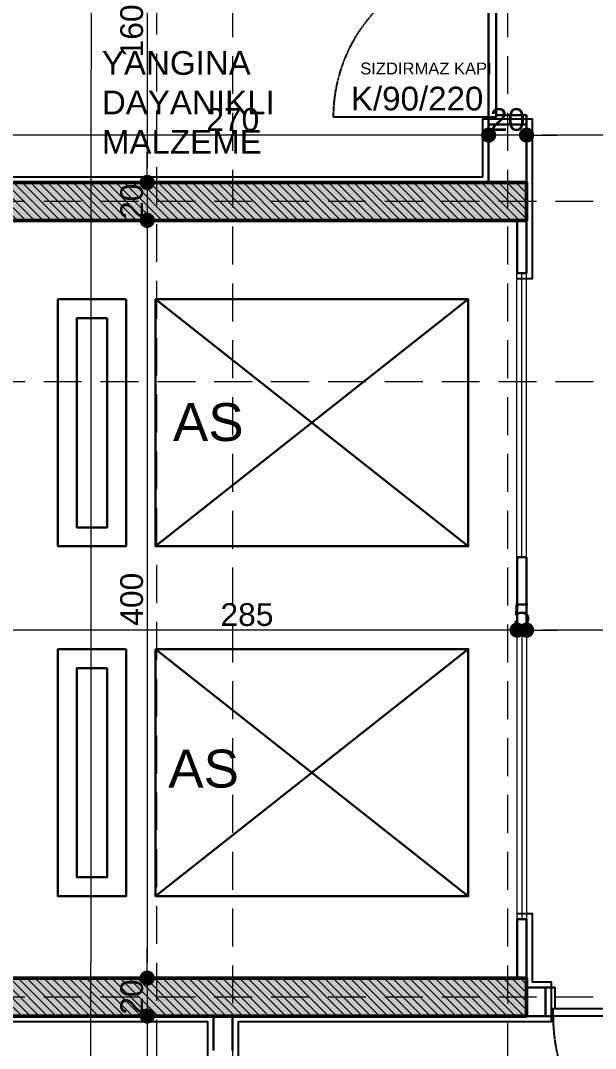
# Model space of a CAD drawing. Header units: millimetres. Extents: x 38129 to 72024, y -56282 to 16512.
# Drawn here: x 54491 to 54794, y -44688 to -44145 of the extents above; entities that cross this region are included whole.
import ezdxf

# ---------------------------------------------------------------- set-up
doc = ezdxf.new("R2010")
doc.units = ezdxf.units.MM
doc.linetypes.add('HIDDEN', pattern=[0.375, 0.25, -0.125])
for name, color, linetype, lineweight in [('AKS', 55, 'HIDDEN', 0), ('COLUMN4', 3, 'Continuous', 50), ('DIŞÖLÇÜ', 37, 'Continuous', 0), ('DUVAR', 255, 'Continuous', 30), ('KAPI', 4, 'Continuous', 30), ('KOLON', 90, 'Continuous', 30), ('M', 210, 'Continuous', 30), ('mahal', 7, 'Continuous', 5), ('pencere+KAPI', 1, 'Continuous', 0), ('TARAMA', 252, 'Continuous', 0), ('ölçü İÇ', 31, 'Continuous', 0)]:
    doc.layers.add(name, color=color, linetype=linetype, lineweight=lineweight)
doc.layers.add('HIDDEN', color=1, linetype='HIDDEN')
doc.layers.add('sıva', color=41, linetype='Continuous')
doc.styles.add('icdisolcu_yazi', font='arial.ttf')
doc.styles.get("Standard").update_dxf_attribs({"font": 'arial.ttf'})
doc.styles.add('style1', font='arial.ttf')
doc.dimstyles.new('İç Ölçü', dxfattribs={"dimtxt": 12, "dimasz": 8, "dimexe": 5, "dimexo": 0, "dimgap": 2, "dimtad": 1, "dimdec": 0, "dimzin": 12, "dimdsep": 46, "dimtxsty": 'icdisolcu_yazi', "dimblk": 'DOT', "dimcen": 8, "dimdle": 5, "dimclrd": 256, "dimclre": 256, "dimclrt": 7, "dimadec": 0, "dimazin": 3, "dimtfac": 1, "dimtdec": 0, "dimtix": 1, "dimtmove": 2, "dimatfit": 3, "dimldrblk": 'DOT', "dimfxl": 0, "dimtolj": 1, "dimtzin": 0, "dimlwd": -1, "dimlwe": -1, "dimarcsym": 0})

# ---------------------------------------------------------------- blocks, each defined once
blk = doc.blocks.new('*U12')
for p, q in [((4, 0), (0, 0)), ((86, 0), (90, 0))]:
    blk.add_line(p, q)
blk.add_lwpolyline([(4, 0), (86, 0), (86, -4), (4, -4)], close=True)
for points in [[(0, -20), (5, -20), (5, -4)], [(90, -20), (85, -20), (85, -4)]]:
    blk.add_lwpolyline(points)
at = {"layer": 'DUVAR'}
for p, q in [((0, 0), (0, -20)), ((90, 0), (90, -20))]:
    blk.add_line(p, q, dxfattribs=at)
at = {"layer": 'HIDDEN'}
blk.add_line((4, 0), (4, 82), dxfattribs=at)
blk.add_arc((4, 0), 82, 360, 90, dxfattribs=at)
blk = doc.blocks.new('_Dot')
at = {"color": 0, "lineweight": -2}
blk.add_line((-0.5, 0), (-1, 0), dxfattribs=at)
at = {"color": 0, "lineweight": 30, "const_width": 0.5}
blk.add_lwpolyline([(-0.25, 0, 1), (0.25, 0, 1)], format="xyb", close=True, dxfattribs=at)
blk = doc.blocks.new('*D1799')
at = {"layer": 'Defpoints', "color": 0, "lineweight": 120, "transparency": 16777216}
for p in [(54557.65, -44070.43), (54557.64, -44230.43), (54557.64, -44230.43)]:
    blk.add_point(p, dxfattribs=at)
at = {"layer": 'ölçü İÇ', "transparency": 16777216}
for p, q in [((54557.65, -44070.43), (54552.64, -44070.43)), ((54557.64, -44230.43), (54562.64, -44230.43))]:
    blk.add_line(p, q, dxfattribs=at)
at = {"layer": 'ölçü İÇ', "linetype": 'Continuous', "transparency": 16777216}
blk.add_line((54557.64, -44078.43), (54557.64, -44222.43), dxfattribs=at)
at = {"layer": 'ölçü İÇ', "transparency": 16777216, "xscale": 8, "yscale": 8, "zscale": 8}
for p, rotation in [((54557.64, -44070.43), 90), ((54557.64, -44230.43), 270)]:
    blk.add_blockref('_Dot', p, dxfattribs=dict(at, rotation=rotation))
at = {"layer": 'ölçü İÇ', "color": 7, "transparency": 16777216, "insert": (54549.51, -44150.43), "char_height": 12, "attachment_point": 5, "rotation": 90, "style": 'icdisolcu_yazi'}
blk.add_mtext('\\A1;160', dxfattribs=at)
blk = doc.blocks.new('*D1800')
at = {"layer": 'Defpoints', "color": 0, "lineweight": 120, "transparency": 16777216}
for p in [(54557.64, -44230.43), (54557.64, -44250.43), (54557.64, -44250.43)]:
    blk.add_point(p, dxfattribs=at)
at = {"layer": 'ölçü İÇ', "linetype": 'Continuous', "transparency": 16777216}
for p, q in [((54557.64, -44222.43), (54557.64, -44214.43)), ((54557.64, -44230.43), (54557.64, -44250.43)), ((54557.64, -44258.43), (54557.64, -44266.43))]:
    blk.add_line(p, q, dxfattribs=at)
at = {"layer": 'ölçü İÇ', "transparency": 16777216}
for p, q in [((54557.64, -44230.43), (54562.64, -44230.43)), ((54557.64, -44250.43), (54562.64, -44250.43))]:
    blk.add_line(p, q, dxfattribs=at)
at = {"layer": 'ölçü İÇ', "transparency": 16777216, "xscale": 8, "yscale": 8, "zscale": 8}
for p, rotation in [((54557.64, -44230.43), 270), ((54557.64, -44250.43), 90)]:
    blk.add_blockref('_Dot', p, dxfattribs=dict(at, rotation=rotation))
at = {"layer": 'ölçü İÇ', "color": 7, "transparency": 16777216, "insert": (54549.51, -44240.43), "char_height": 12, "attachment_point": 5, "rotation": 90, "style": 'icdisolcu_yazi'}
blk.add_mtext('\\A1;20', dxfattribs=at)
blk = doc.blocks.new('*D1801')
at = {"layer": 'Defpoints', "color": 0, "lineweight": 120, "transparency": 16777216}
for p in [(54557.64, -44250.43), (54557.64, -44650.43), (54557.65, -44650.43)]:
    blk.add_point(p, dxfattribs=at)
at = {"layer": 'ölçü İÇ', "transparency": 16777216}
for p, q in [((54557.64, -44250.43), (54562.64, -44250.43)), ((54557.65, -44650.43), (54552.64, -44650.43))]:
    blk.add_line(p, q, dxfattribs=at)
at = {"layer": 'ölçü İÇ', "linetype": 'Continuous', "transparency": 16777216}
blk.add_line((54557.64, -44258.43), (54557.64, -44642.43), dxfattribs=at)
at = {"layer": 'ölçü İÇ', "transparency": 16777216, "xscale": 8, "yscale": 8, "zscale": 8}
for p, rotation in [((54557.64, -44250.43), 90), ((54557.64, -44650.43), 270)]:
    blk.add_blockref('_Dot', p, dxfattribs=dict(at, rotation=rotation))
at = {"layer": 'ölçü İÇ', "color": 7, "transparency": 16777216, "insert": (54549.51, -44450.43), "char_height": 12, "attachment_point": 5, "rotation": 90, "style": 'icdisolcu_yazi'}
blk.add_mtext('\\A1;400', dxfattribs=at)
blk = doc.blocks.new('*D1802')
at = {"layer": 'Defpoints', "color": 0, "lineweight": 120, "transparency": 16777216}
for p in [(54557.65, -44650.43), (54557.65, -44670.43), (54557.65, -44670.43)]:
    blk.add_point(p, dxfattribs=at)
at = {"layer": 'ölçü İÇ', "linetype": 'Continuous', "transparency": 16777216}
for p, q in [((54557.65, -44642.43), (54557.65, -44634.43)), ((54557.65, -44650.43), (54557.65, -44670.43)), ((54557.65, -44678.43), (54557.65, -44686.43))]:
    blk.add_line(p, q, dxfattribs=at)
at = {"layer": 'ölçü İÇ', "transparency": 16777216}
for p, q in [((54557.65, -44650.43), (54562.65, -44650.43)), ((54557.65, -44670.43), (54562.65, -44670.43))]:
    blk.add_line(p, q, dxfattribs=at)
at = {"layer": 'ölçü İÇ', "transparency": 16777216, "xscale": 8, "yscale": 8, "zscale": 8}
for p, rotation in [((54557.65, -44650.43), 270), ((54557.65, -44670.43), 90)]:
    blk.add_blockref('_Dot', p, dxfattribs=dict(at, rotation=rotation))
at = {"layer": 'ölçü İÇ', "color": 7, "transparency": 16777216, "insert": (54549.52, -44660.43), "char_height": 12, "attachment_point": 5, "rotation": 90, "style": 'icdisolcu_yazi'}
blk.add_mtext('\\A1;20', dxfattribs=at)
blk = doc.blocks.new('*D1803')
at = {"layer": 'Defpoints', "color": 0, "lineweight": 120, "transparency": 16777216}
for p in [(54557.65, -44670.43), (54557.65, -44790.29), (54587.6, -44790.29)]:
    blk.add_point(p, dxfattribs=at)
at = {"layer": 'ölçü İÇ', "transparency": 16777216}
for p, q in [((54557.65, -44670.43), (54562.65, -44670.43)), ((54562.65, -44790.29), (54552.65, -44790.29))]:
    blk.add_line(p, q, dxfattribs=at)
at = {"layer": 'ölçü İÇ', "linetype": 'Continuous', "transparency": 16777216}
blk.add_line((54557.65, -44678.43), (54557.65, -44782.29), dxfattribs=at)
at = {"layer": 'ölçü İÇ', "transparency": 16777216, "xscale": 8, "yscale": 8, "zscale": 8}
for p, rotation in [((54557.65, -44670.43), 90), ((54557.65, -44790.29), 270)]:
    blk.add_blockref('_Dot', p, dxfattribs=dict(at, rotation=rotation))
at = {"layer": 'ölçü İÇ', "color": 7, "transparency": 16777216, "insert": (54549.52, -44730.36), "char_height": 12, "attachment_point": 5, "rotation": 90, "style": 'icdisolcu_yazi'}
blk.add_mtext('\\A1;120', dxfattribs=at)
blk = doc.blocks.new('*D1824')
at = {"layer": 'Defpoints', "color": 0, "lineweight": 120, "transparency": 16777216}
for p in [(54757.81, -44463.57), (54757.81, -44466.73), (54877.6, -44466.73)]:
    blk.add_point(p, dxfattribs=at)
at = {"layer": 'ölçü İÇ', "transparency": 16777216}
for p, q in [((54877.6, -44466.73), (54877.6, -44461.73)), ((54757.81, -44463.57), (54757.81, -44471.73))]:
    blk.add_line(p, q, dxfattribs=at)
at = {"layer": 'ölçü İÇ', "linetype": 'Continuous', "transparency": 16777216}
blk.add_line((54869.6, -44466.73), (54765.81, -44466.73), dxfattribs=at)
at = {"layer": 'ölçü İÇ', "transparency": 16777216, "xscale": 8, "yscale": 8, "zscale": 8, "rotation": 180}
blk.add_blockref('_Dot', (54757.81, -44466.73), dxfattribs=at)
at = {"layer": 'ölçü İÇ', "transparency": 16777216, "xscale": 8, "yscale": 8, "zscale": 8}
blk.add_blockref('_Dot', (54877.6, -44466.73), dxfattribs=at)
at = {"layer": 'ölçü İÇ', "color": 7, "transparency": 16777216, "insert": (54817.71, -44458.6), "char_height": 12, "attachment_point": 5, "style": 'icdisolcu_yazi'}
blk.add_mtext('\\A1;120', dxfattribs=at)
blk = doc.blocks.new('*D1825')
at = {"layer": 'Defpoints', "color": 0, "lineweight": 120, "transparency": 16777216}
for p in [(54752.81, -44466.73), (54752.81, -44466.73), (54757.81, -44463.57)]:
    blk.add_point(p, dxfattribs=at)
at = {"layer": 'ölçü İÇ', "transparency": 16777216}
for p, q in [((54752.81, -44466.73), (54752.81, -44461.73)), ((54757.81, -44463.57), (54757.81, -44471.73))]:
    blk.add_line(p, q, dxfattribs=at)
at = {"layer": 'ölçü İÇ', "linetype": 'Continuous', "transparency": 16777216}
for p, q in [((54744.81, -44466.73), (54736.81, -44466.73)), ((54757.81, -44466.73), (54752.81, -44466.73)), ((54765.81, -44466.73), (54773.81, -44466.73))]:
    blk.add_line(p, q, dxfattribs=at)
at = {"layer": 'ölçü İÇ', "transparency": 16777216, "xscale": 8, "yscale": 8, "zscale": 8}
blk.add_blockref('_Dot', (54752.81, -44466.73), dxfattribs=at)
at = {"layer": 'ölçü İÇ', "transparency": 16777216, "xscale": 8, "yscale": 8, "zscale": 8, "rotation": 180}
blk.add_blockref('_Dot', (54757.81, -44466.73), dxfattribs=at)
at = {"layer": 'ölçü İÇ', "color": 7, "transparency": 16777216, "insert": (54755.31, -44458.62), "char_height": 12, "attachment_point": 5, "style": 'icdisolcu_yazi'}
blk.add_mtext('\\A1;5', dxfattribs=at)
blk = doc.blocks.new('*D1826')
at = {"layer": 'Defpoints', "color": 0, "lineweight": 120, "transparency": 16777216}
for p in [(54467.75, -44466.73), (54467.75, -44466.75), (54752.81, -44466.73)]:
    blk.add_point(p, dxfattribs=at)
at = {"layer": 'ölçü İÇ', "transparency": 16777216}
for p, q in [((54467.75, -44466.75), (54467.75, -44461.73)), ((54752.81, -44466.73), (54752.81, -44461.73))]:
    blk.add_line(p, q, dxfattribs=at)
at = {"layer": 'ölçü İÇ', "linetype": 'Continuous', "transparency": 16777216}
blk.add_line((54744.81, -44466.73), (54475.75, -44466.73), dxfattribs=at)
at = {"layer": 'ölçü İÇ', "transparency": 16777216, "xscale": 8, "yscale": 8, "zscale": 8, "rotation": 180}
blk.add_blockref('_Dot', (54467.75, -44466.73), dxfattribs=at)
at = {"layer": 'ölçü İÇ', "transparency": 16777216, "xscale": 8, "yscale": 8, "zscale": 8}
blk.add_blockref('_Dot', (54752.81, -44466.73), dxfattribs=at)
at = {"layer": 'ölçü İÇ', "color": 7, "transparency": 16777216, "insert": (54610.28, -44458.6), "char_height": 12, "attachment_point": 5, "style": 'icdisolcu_yazi'}
blk.add_mtext('\\A1;285', dxfattribs=at)
blk = doc.blocks.new('*D1834')
at = {"layer": 'Defpoints', "color": 0, "lineweight": 120, "transparency": 16777216}
for p in [(54757.81, -44205.43), (54877.6, -44205.43), (54757.81, -44212.68)]:
    blk.add_point(p, dxfattribs=at)
at = {"layer": 'ölçü İÇ', "transparency": 16777216}
for p, q in [((54757.81, -44210.43), (54757.81, -44200.43)), ((54877.6, -44205.43), (54877.6, -44210.43))]:
    blk.add_line(p, q, dxfattribs=at)
at = {"layer": 'ölçü İÇ', "linetype": 'Continuous', "transparency": 16777216}
blk.add_line((54869.6, -44205.43), (54765.81, -44205.43), dxfattribs=at)
at = {"layer": 'ölçü İÇ', "transparency": 16777216, "xscale": 8, "yscale": 8, "zscale": 8, "rotation": 180}
blk.add_blockref('_Dot', (54757.81, -44205.43), dxfattribs=at)
at = {"layer": 'ölçü İÇ', "transparency": 16777216, "xscale": 8, "yscale": 8, "zscale": 8}
blk.add_blockref('_Dot', (54877.6, -44205.43), dxfattribs=at)
at = {"layer": 'ölçü İÇ', "color": 7, "transparency": 16777216, "insert": (54817.71, -44197.3), "char_height": 12, "attachment_point": 5, "style": 'icdisolcu_yazi'}
blk.add_mtext('\\A1;120', dxfattribs=at)
blk = doc.blocks.new('*D1835')
at = {"layer": 'Defpoints', "color": 0, "lineweight": 120, "transparency": 16777216}
for p in [(54737.81, -44205.43), (54737.81, -44213.18), (54757.81, -44212.68)]:
    blk.add_point(p, dxfattribs=at)
at = {"layer": 'ölçü İÇ', "transparency": 16777216}
for p, q in [((54737.81, -44210.43), (54737.81, -44200.43)), ((54757.81, -44210.43), (54757.81, -44200.43))]:
    blk.add_line(p, q, dxfattribs=at)
at = {"layer": 'ölçü İÇ', "linetype": 'Continuous', "transparency": 16777216}
for p, q in [((54729.81, -44205.43), (54721.81, -44205.43)), ((54757.81, -44205.43), (54737.81, -44205.43)), ((54765.81, -44205.43), (54773.81, -44205.43))]:
    blk.add_line(p, q, dxfattribs=at)
at = {"layer": 'ölçü İÇ', "transparency": 16777216, "xscale": 8, "yscale": 8, "zscale": 8}
blk.add_blockref('_Dot', (54737.81, -44205.43), dxfattribs=at)
at = {"layer": 'ölçü İÇ', "transparency": 16777216, "xscale": 8, "yscale": 8, "zscale": 8, "rotation": 180}
blk.add_blockref('_Dot', (54757.81, -44205.43), dxfattribs=at)
at = {"layer": 'ölçü İÇ', "color": 7, "transparency": 16777216, "insert": (54747.81, -44197.3), "char_height": 12, "attachment_point": 5, "style": 'icdisolcu_yazi'}
blk.add_mtext('\\A1;20', dxfattribs=at)
blk = doc.blocks.new('*D1836')
at = {"layer": 'Defpoints', "color": 0, "lineweight": 120, "transparency": 16777216}
for p in [(54467.75, -44205.11), (54467.75, -44205.43), (54737.81, -44213.18)]:
    blk.add_point(p, dxfattribs=at)
at = {"layer": 'ölçü İÇ', "transparency": 16777216}
for p, q in [((54737.81, -44210.43), (54737.81, -44200.43)), ((54467.75, -44205.11), (54467.75, -44210.43))]:
    blk.add_line(p, q, dxfattribs=at)
at = {"layer": 'ölçü İÇ', "linetype": 'Continuous', "transparency": 16777216}
blk.add_line((54729.81, -44205.43), (54475.75, -44205.43), dxfattribs=at)
at = {"layer": 'ölçü İÇ', "transparency": 16777216, "xscale": 8, "yscale": 8, "zscale": 8, "rotation": 180}
blk.add_blockref('_Dot', (54467.75, -44205.43), dxfattribs=at)
at = {"layer": 'ölçü İÇ', "transparency": 16777216, "xscale": 8, "yscale": 8, "zscale": 8}
blk.add_blockref('_Dot', (54737.81, -44205.43), dxfattribs=at)
at = {"layer": 'ölçü İÇ', "color": 7, "transparency": 16777216, "insert": (54602.78, -44197.3), "char_height": 12, "attachment_point": 5, "style": 'icdisolcu_yazi'}
blk.add_mtext('\\A1;270', dxfattribs=at)
blk = doc.blocks.new('wertertw')
at = {"layer": 'TARAMA', "lineweight": -3}
h = blk.add_hatch(dxfattribs=at)
h.set_pattern_fill('ANSI33', color=256, scale=2.5, style=0)
h.set_pattern_definition([(45, (-86643.698, -32547.66), (-11.2253202, 11.2253202), []), (45, (-86632.472, -32547.66), (-11.2253202, 11.2253202), [7.9375, -3.96875])])
h.paths.add_polyline_path([(-616.25, 351.94), (-616.25, -88.06), (-306.25, -88.06), (-306.25, -68.06), (-596.25, -68.06), (-596.25, 331.94), (-306.25, 331.94), (-306.25, 351.94)])
h.paths.add_polyline_path([(38.75, -338.06), (78.75, -338.06), (78.75, -378.06), (38.75, -378.06)])
h.paths.add_polyline_path([(-471.25, -318.06), (-441.25, -318.06), (-441.25, -378.06), (-471.25, -378.06)])
h.paths.add_polyline_path([(-961.25, -318.06), (-931.25, -318.06), (-931.25, -378.06), (-961.25, -378.06)])
h.paths.add_polyline_path([(343.75, -163.06), (413.75, -163.06), (413.75, -198.06), (343.75, -198.06)])
h.paths.add_polyline_path([(8.75, -163.06), (78.75, -163.06), (78.75, -198.06), (8.75, -198.06)])
h.paths.add_polyline_path([(-1036.25, -148.06), (-906.25, -148.06), (-906.25, -178.06), (-1036.25, -178.06)])
h.paths.add_polyline_path([(-976.25, 256.94), (-916.25, 256.94), (-916.25, 226.94), (-976.25, 226.94)])
h.paths.add_polyline_path([(343.75, 459.44), (413.75, 459.44), (413.75, 424.44), (343.75, 424.44)])
h.paths.add_polyline_path([(8.75, 459.44), (78.75, 459.44), (78.75, 424.44), (8.75, 424.44)])
h.paths.add_polyline_path([(-616.25, 531.94), (-306.25, 531.94), (-306.25, 511.94), (-616.25, 511.94)])
h.paths.add_polyline_path([(-976.25, 656.94), (-916.25, 656.94), (-916.25, 626.94), (-976.25, 626.94)])
h.paths.add_polyline_path([(-616.25, 971.94), (-306.25, 971.94), (-306.25, 951.94), (-616.25, 951.94)])
h.paths.add_polyline_path([(343.75, 1081.94), (413.75, 1081.94), (413.75, 1046.94), (343.75, 1046.94)])
h.paths.add_polyline_path([(8.75, 1081.94), (78.75, 1081.94), (78.75, 1046.94), (8.75, 1046.94)])
h.paths.add_polyline_path([(-1036.25, 1061.94), (-906.25, 1061.94), (-906.25, 1031.94), (-1036.25, 1031.94)])
h.paths.add_polyline_path([(-931.25, 1286.94), (-901.25, 1286.94), (-901.25, 1226.94), (-931.25, 1226.94)])
h.paths.add_polyline_path([(68.75, 1332.04), (108.75, 1332.04), (108.75, 1292.04), (68.75, 1292.04)])
h.paths.add_polyline_path([(-511.25, 1332.04), (-481.25, 1332.04), (-481.25, 1252.04), (-511.25, 1252.04)])
at = {"layer": 'COLUMN4', "color": 3}
blk.add_lwpolyline([(-616.25, 351.94), (-616.25, -88.06), (-306.25, -88.06), (-306.25, -68.06), (-596.25, -68.06), (-596.25, 331.94), (-306.25, 331.94), (-306.25, 351.94)], close=True, dxfattribs=at)

msp = doc.modelspace()

# ---------------------------------------------------------------- hatches: boundary and pattern name
at = {"layer": 'TARAMA'}
h = msp.add_hatch(dxfattribs=at)
h.set_pattern_fill('ANSI31', color=256, angle=90)
h.set_pattern_definition([(135, (59601.597, -101062.17), (-2.24506403, -2.24506403), [])])
h.paths.add_polyline_path([(54447.75, -44230.43), (54447.75, -44670.43), (54757.81, -44670.43), (54757.81, -44650.43), (54467.75, -44650.43), (54467.74, -44250.43), (54757.8, -44250.43), (54757.81, -44230.43)])

# ---------------------------------------------------------------- linework, layer by layer
msp.add_line((54771.8, -44670.43), (54767.8, -44670.43))
msp.add_lwpolyline([(54767.8, -44655.43), (54772.8, -44655.43), (54772.8, -44666.43)])
msp.add_lwpolyline([(54863.8, -44670.43), (54771.8, -44670.43), (54771.8, -44666.43), (54863.8, -44666.43)], close=True)
at = {"layer": 'AKS', "ltscale": 80}
for p, q in [((54562.6, -42902.38), (54562.6, -45279.02)), ((54602.6, -42903.74), (54602.6, -45280.38)), ((54747.8, -42903.74), (54747.8, -45280.38)), ((55963.05, -44240.43), (53747.73, -44240.43)), ((55963.05, -44335.6), (53747.73, -44335.6)), ((55963.05, -44660.43), (53747.73, -44660.43))]:
    msp.add_line(p, q, dxfattribs=at)
at = {"layer": 'DUVAR'}
for p, q in [((54752.81, -44278.29), (54752.8, -44250.43)), ((54757.8, -44250.43), (54757.81, -44278.29)), ((54752.81, -44278.29), (54757.81, -44278.29)), ((54752.81, -44469.29), (54752.81, -44428.29)), ((54752.81, -44428.29), (54757.81, -44428.29)), ((54757.81, -44428.29), (54757.81, -44469.29)), ((54752.81, -44469.29), (54757.81, -44469.29)), ((54752.81, -44650.43), (54752.81, -44619.29)), ((54752.81, -44619.29), (54757.81, -44619.29)), ((54757.81, -44619.29), (54757.81, -44655.43)), ((54757.8, -44655.43), (54772.8, -44655.43)), ((54767.8, -44670.43), (54767.8, -44655.43)), ((54592.6, -44688.65), (54592.6, -44670.43)), ((54602.6, -44688.65), (54602.6, -44670.43)), ((54757.8, -44670.43), (54771.8, -44670.43))]:
    msp.add_line(p, q, dxfattribs=at)
for points in [[(54737.8, -44230.43), (54737.81, -44195.93)], [(54757.8, -44230.43), (54757.81, -44194.93)]]:
    msp.add_lwpolyline(points, dxfattribs=at)
at = {"layer": 'HIDDEN'}
msp.add_arc((54863.8, -44670.43), 92, 180, 270, dxfattribs=at)
at = {"layer": 'KAPI', "lineweight": 15}
for p, q in [((54752.77, -44428.29), (54752.77, -44278.29)), ((54755.27, -44428.29), (54755.27, -44278.29)), ((54757.77, -44428.29), (54757.77, -44278.29)), ((54752.77, -44469.29), (54752.77, -44619.29)), ((54755.27, -44469.29), (54755.27, -44619.29)), ((54757.77, -44469.29), (54757.77, -44619.29))]:
    msp.add_line(p, q, dxfattribs=at)
at = {"layer": 'KOLON'}
for p, q in [((54467.75, -44650.43), (54757.81, -44650.43)), ((54757.81, -44650.43), (54757.81, -44670.43)), ((54757.81, -44670.43), (54447.75, -44670.43))]:
    msp.add_line(p, q, dxfattribs=at)
at = {"layer": 'M'}
for p, q in [((54562.05, -44292.06), (54727.07, -44422.5)), ((54562.05, -44422.5), (54727.07, -44292.06)), ((54562.05, -44476.73), (54727.07, -44607.17)), ((54562.05, -44607.17), (54727.07, -44476.73))]:
    msp.add_line(p, q, dxfattribs=at)
for points in [[(54546.47, -44292.06), (54510.56, -44292.06), (54510.56, -44422.5), (54546.47, -44422.5)], [(54562.05, -44292.06), (54727.07, -44292.06), (54727.07, -44422.5), (54562.05, -44422.5)], [(54536.47, -44302.06), (54520.56, -44302.06), (54520.56, -44412.5), (54536.47, -44412.5)], [(54546.47, -44476.73), (54510.56, -44476.73), (54510.56, -44607.17), (54546.47, -44607.17)], [(54562.05, -44476.73), (54727.07, -44476.73), (54727.07, -44607.17), (54562.05, -44607.17)], [(54536.47, -44486.73), (54520.56, -44486.73), (54520.56, -44597.17), (54536.47, -44597.17)]]:
    msp.add_lwpolyline(points, close=True, dxfattribs=at)
at = {"layer": 'pencere+KAPI', "linetype": 'HIDDEN'}
msp.add_line((54528.44, -42952.22), (54527.58, -45255.28), dxfattribs=at)
at = {"layer": 'sıva'}
for points in [[(54470.74, -44227.43), (54734.8, -44227.43), (54734.81, -44196.93), (54760.81, -44196.93), (54760.81, -44281.29), (54752.81, -44281.29)], [(54752.81, -44616.29), (54760.82, -44616.29), (54760.81, -44652.43), (54770.8, -44652.43), (54770.8, -44673.43), (54605.6, -44673.43), (54605.61, -44691.65)], [(54589.6, -44691.65), (54589.6, -44673.43), (54444.75, -44673.43)]]:
    msp.add_lwpolyline(points, dxfattribs=at)

# ---------------------------------------------------------------- block references
at = {"layer": 'DIŞÖLÇÜ'}
msp.add_blockref('wertertw', (55063.99, -44582.37), dxfattribs=at)
at = {"layer": 'KAPI', "rotation": 90}
msp.add_blockref('*U12', (54737.81, -44199.93), dxfattribs=at)

# ---------------------------------------------------------------- texts
at = {"layer": 'mahal', "char_height": 20, "attachment_point": 1}
for insert in [(54571.25, -44346.9), (54568.79, -44529.82)]:
    msp.add_mtext_dynamic_manual_height_columns('AS', width=250.3432, gutter_width=12.5, heights=[0], dxfattribs=dict(at, insert=insert))
at = {"layer": 'pencere+KAPI', "attachment_point": 1, "rotation": 0, "style": 'style1'}
for s, insert, char_height, width in [('YANGINA DAYANIKLI MALZEME', (54533.72, -44161.12), 12.5, 27.0954), ('SIZDIRMAZ KAPI', (54670.07, -44167.14), 6.25, 82.3221), ('K/90/220', (54665.13, -44179.91), 12.5, 27.0954)]:
    msp.add_mtext(s, dxfattribs=dict(at, insert=insert, char_height=char_height, width=width))

# ---------------------------------------------------------------- dimensions: what is measured, and where the dimension line sits
at = {"layer": 'ölçü İÇ'}
for base, p1, p2, picture, middle in [((54557.64, -44230.43), (54557.65, -44070.43), (54557.64, -44230.43), '*D1799', (54549.51, -44150.43)), ((54557.64, -44250.43), (54557.64, -44230.43), (54557.64, -44250.43), '*D1800', (54549.51, -44240.43)), ((54557.64, -44650.43), (54557.64, -44250.43), (54557.65, -44650.43), '*D1801', (54549.51, -44450.43)), ((54557.65, -44670.43), (54557.65, -44650.43), (54557.65, -44670.43), '*D1802', (54549.52, -44660.43)), ((54557.65, -44790.29), (54557.65, -44670.43), (54587.6, -44790.29), '*D1803', (54549.52, -44730.36))]:
    dim = msp.add_linear_dim(base=base, p1=p1, p2=p2, angle=90, dimstyle='İç Ölçü', dxfattribs=at)
    dim.commit()
    dim.dimension.update_dxf_attribs({"geometry": picture, "text_midpoint": middle})
for base, p1, p2, picture, middle in [((54467.75, -44205.43), (54737.81, -44213.18), (54467.75, -44205.11), '*D1836', (54602.78, -44197.3)), ((54737.81, -44205.43), (54757.81, -44212.68), (54737.81, -44213.18), '*D1835', (54747.81, -44197.3)), ((54757.81, -44205.43), (54877.6, -44205.43), (54757.81, -44212.68), '*D1834', (54817.71, -44197.3)), ((54467.75, -44466.73), (54752.81, -44466.73), (54467.75, -44466.75), '*D1826', (54610.28, -44458.6)), ((54752.81, -44466.73), (54757.81, -44463.57), (54752.81, -44466.73), '*D1825', (54755.31, -44458.62)), ((54757.81, -44466.73), (54877.6, -44466.73), (54757.81, -44463.57), '*D1824', (54817.71, -44458.6))]:
    dim = msp.add_linear_dim(base=base, p1=p1, p2=p2, dimstyle='İç Ölçü', dxfattribs=at)
    dim.commit()
    dim.dimension.update_dxf_attribs({"geometry": picture, "text_midpoint": middle})

doc.saveas('drawing.dxf')
